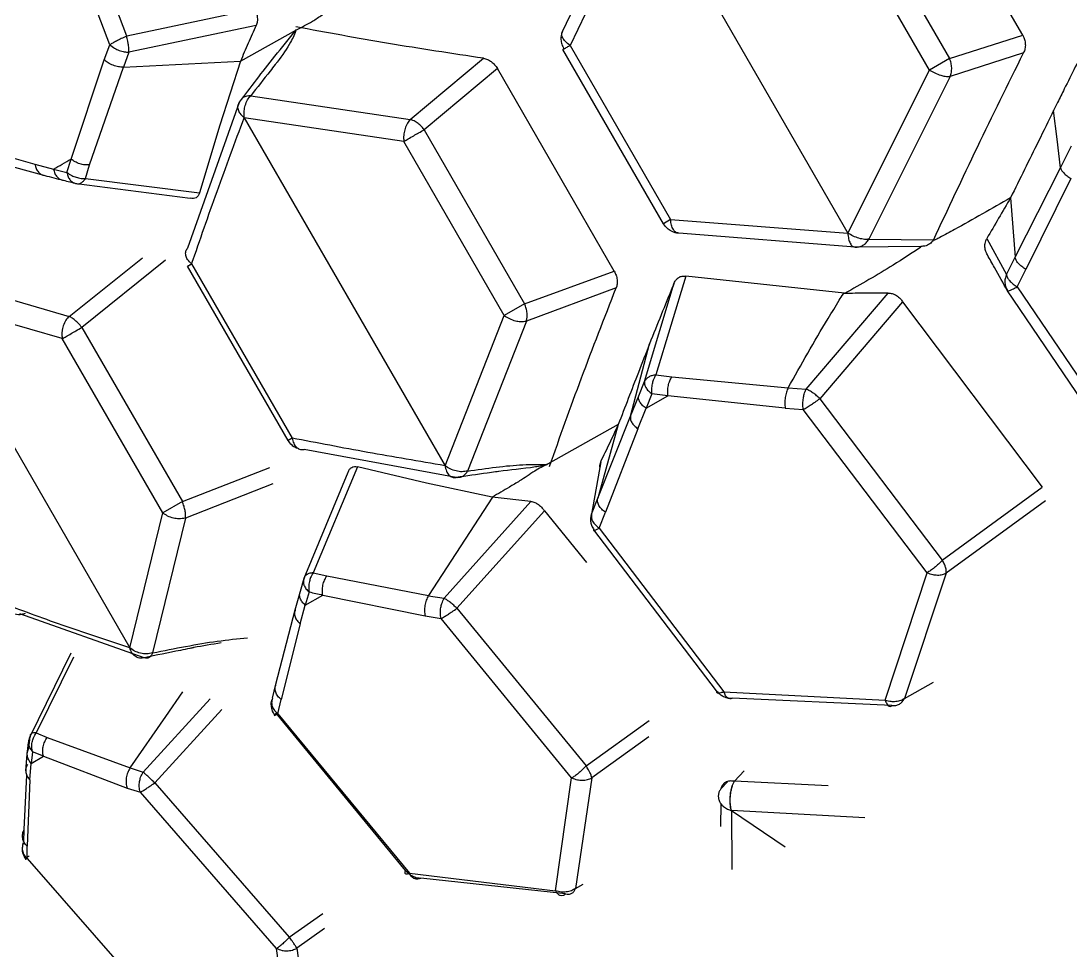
# Model space of a CAD drawing. Header units: millimetres. Extents: x 36 to 3196, y 27 to 5967.
# Drawn here: x 201.43 to 218.12, y 823.41 to 838.19 of the extents above; entities that cross this region are included whole.
import ezdxf

# ---------------------------------------------------------------- set-up
doc = ezdxf.new("R2010")
doc.units = ezdxf.units.MM
doc.layers.add('08_Dimension.Annotation', color=2, linetype='Continuous')

# ---------------------------------------------------------------- blocks, each defined once
blk = doc.blocks.new('A$C1af0320f')
at = {"color": 8, "linetype": 'Continuous', "lineweight": 25}
for p, q in [((151.761, 23.399), (152.02, 22.203)), ((152.01, 23.527), (155.73, 23.527)), ((152.272, 22.335), (152.01, 23.527)), ((149.886, 22.996), (150.099, 23.32)), ((149.653, 23.053), (148.761, 21.71)), ((149.015, 21.661), (149.886, 22.996)), ((152.02, 22.203), (150.426, 19.79)), ((152.272, 22.335), (152.272, 21.969)), ((155.468, 22.335), (152.272, 22.335)), ((149.869, 22.07), (149.015, 21.661)), ((150.678, 19.548), (152.272, 21.969)), ((152.272, 21.969), (155.468, 21.969)), ((148.592, 21.451), (148.761, 21.71)), ((148.592, 21.451), (145.351, 21.687)), ((148.848, 21.403), (149.015, 21.661)), ((145.421, 21.518), (148.614, 21.288)), ((149.498, 21.42), (148.848, 21.403)), ((150.426, 19.79), (149.901, 20.675)), ((149.912, 20.45), (150.426, 19.538)), ((145.426, 18.25), (145.637, 20.208)), ((149.297, 19.756), (145.637, 20.208)), ((145.424, 20.141), (145.215, 18.2)), ((149.297, 19.756), (148.62, 17.846)), ((148.86, 17.733), (149.533, 19.625)), ((150.426, 19.538), (152.02, 17.223)), ((157.062, 19.548), (150.678, 19.548)), ((152.272, 17.215), (150.678, 19.548)), ((157.062, 19.548), (155.468, 17.215)), ((155.72, 17.223), (157.314, 19.538)), ((149.877, 19.026), (151.374, 16.976)), ((145.215, 18.2), (143.822, 16.629)), ((148.62, 17.846), (145.426, 18.25)), ((143.95, 16.352), (145.374, 17.941)), ((145.374, 17.941), (148.605, 17.533)), ((149.02, 17.497), (148.86, 17.733)), ((148.768, 17.295), (148.605, 17.533)), ((150.099, 15.982), (149.021, 17.497)), ((148.768, 17.295), (149.87, 15.778)), ((155.468, 17.215), (152.272, 17.215)), ((152.272, 17.215), (152.272, 17.084)), ((143.822, 16.629), (143.815, 17.159)), ((152.272, 17.084), (155.468, 17.084)), ((151.374, 16.976), (150.251, 15.779)), ((150.25, 15.571), (151.371, 16.761)), ((143.826, 16.402), (145.195, 14.258)), ((145.351, 14.199), (143.95, 16.352)), ((152.012, 16.031), (155.728, 16.031)), ((152.272, 14.537), (152.012, 16.031)), ((155.728, 16.031), (155.468, 14.537)), ((149.886, 15.103), (150.73, 15.939)), ((150.251, 15.779), (150.099, 15.982)), ((151.763, 15.923), (152.02, 14.425)), ((155.72, 14.425), (155.977, 15.923)), ((149.87, 15.378), (149.87, 15.778)), ((149.87, 15.778), (150.021, 15.574)), ((150.021, 15.574), (149.87, 15.378)), ((150.099, 15.376), (150.25, 15.571)), ((149.653, 15.103), (149.87, 15.378)), ((149.886, 15.103), (150.099, 15.376)), ((142.495, 15.135), (143.653, 13.359)), ((149.653, 15.103), (148.761, 13.993)), ((149.015, 13.998), (149.886, 15.103)), ((143.227, 14.884), (144.034, 13.633)), ((149.867, 14.868), (149.015, 13.998)), ((149.869, 14.866), (149.883, 13.578)), ((152.272, 14.537), (152.272, 14.164)), ((155.468, 14.537), (152.272, 14.537)), ((152.02, 14.425), (150.426, 12.42)), ((157.314, 12.42), (155.72, 14.425)), ((148.592, 13.783), (145.351, 14.199)), ((149.493, 14.331), (148.848, 13.787)), ((145.421, 14.104), (148.614, 13.696)), ((150.678, 12.155), (152.272, 14.164)), ((152.272, 14.164), (155.468, 14.164)), ((155.468, 14.164), (157.062, 12.155)), ((148.592, 13.783), (148.761, 13.993)), ((148.848, 13.787), (149.015, 13.998)), ((143.653, 13.359), (142.727, 13.811)), ((144.035, 13.631), (144.102, 13.851)), ((144.034, 13.633), (144.035, 13.631)), ((144.083, 13.535), (144.037, 13.385)), ((157.869, 12.553), (157.857, 13.576)), ((143.654, 13.357), (142.839, 12.894)), ((143.654, 13.357), (143.653, 13.359)), ((143.836, 13.267), (143.521, 13.082)), ((149.265, 13.163), (148.221, 13.334)), ((149.265, 13.163), (148.62, 11.186)), ((148.86, 11.09), (149.502, 13.054)), ((149.502, 13.054), (149.87, 12.556)), ((158.238, 13.054), (158.88, 11.09)), ((158.475, 13.163), (159.12, 11.186)), ((145.426, 11.712), (145.548, 12.942)), ((145.325, 12.805), (145.215, 11.695)), ((149.868, 12.557), (149.021, 10.894)), ((149.869, 12.556), (150.587, 11.76)), ((157.87, 12.552), (157.153, 11.76)), ((158.719, 10.894), (157.87, 12.552)), ((150.426, 12.214), (152.02, 10.346)), ((155.72, 10.346), (157.314, 12.214)), ((157.062, 12.155), (150.678, 12.155)), ((145.215, 11.695), (143.822, 10.594)), ((148.62, 11.186), (145.426, 11.712)), ((150.587, 11.76), (151.358, 10.942)), ((157.153, 11.76), (156.382, 10.942)), ((159.12, 11.186), (162.314, 11.712)), ((143.95, 10.3), (145.374, 11.417)), ((145.374, 11.417), (148.605, 10.885)), ((159.135, 10.885), (162.366, 11.417)), ((149.02, 10.894), (148.86, 11.09)), ((158.88, 11.09), (158.72, 10.894)), ((148.768, 10.687), (148.605, 10.885)), ((150.099, 9.652), (149.021, 10.894)), ((151.358, 10.942), (150.251, 9.489)), ((157.489, 9.489), (156.382, 10.942)), ((157.641, 9.652), (158.719, 10.894)), ((158.972, 10.687), (159.135, 10.885)), ((143.822, 10.594), (143.821, 10.731)), ((149.87, 9.444), (148.768, 10.687)), ((150.25, 9.323), (151.358, 10.772)), ((157.49, 9.323), (156.382, 10.772)), ((157.87, 9.444), (158.972, 10.687)), ((143.826, 10.413), (145.195, 8.544)), ((145.351, 8.427), (143.95, 10.3)), ((155.468, 10.27), (152.272, 10.27)), ((152.272, 10.27), (152.272, 10.196)), ((152.272, 10.196), (155.468, 10.196)), ((155.726, 9.94), (155.468, 8.254)), ((152.272, 8.254), (152.046, 9.727)), ((150.251, 9.489), (150.099, 9.652)), ((151.797, 9.64), (152.02, 8.167)), ((155.72, 8.167), (155.943, 9.64)), ((157.489, 9.489), (157.641, 9.652)), ((149.87, 9.123), (149.87, 9.444)), ((157.719, 9.28), (157.87, 9.444)), ((150.021, 9.28), (149.87, 9.123)), ((150.099, 9.167), (150.25, 9.323)), ((157.87, 9.123), (157.719, 9.28)), ((149.653, 8.905), (149.87, 9.123)), ((149.886, 8.95), (150.099, 9.167)), ((158.087, 8.905), (157.87, 9.123)), ((149.653, 8.905), (148.761, 8.042)), ((149.015, 8.092), (149.886, 8.95)), ((158.725, 8.092), (157.854, 8.95)), ((158.979, 8.042), (158.087, 8.905)), ((148.592, 7.883), (145.351, 8.427)), ((145.421, 8.397), (148.614, 7.863)), ((152.272, 8.254), (152.272, 7.896)), ((155.468, 8.254), (152.272, 8.254)), ((148.592, 7.883), (148.761, 8.042)), ((148.848, 7.932), (149.015, 8.092)), ((152.02, 8.167), (150.426, 6.641)), ((157.314, 6.641), (155.72, 8.167)), ((150.678, 6.37), (152.272, 7.896)), ((152.272, 7.896), (155.468, 7.896)), ((155.468, 7.896), (157.062, 6.37)), ((149.096, 7.145), (148.62, 5.639)), ((148.86, 5.565), (149.336, 7.071)), ((145.426, 6.265), (145.488, 6.914)), ((145.266, 6.821), (145.215, 6.283)), ((150.426, 6.487), (152.02, 5.125)), ((157.062, 6.37), (150.678, 6.37)), ((145.215, 6.283), (143.822, 5.719)), ((148.62, 5.639), (145.426, 6.265)), ((143.95, 5.421), (145.374, 5.999)), ((145.374, 5.999), (148.605, 5.366)), ((149.02, 5.419), (148.86, 5.565)), ((150.25, 4.291), (151.072, 5.521)), ((150.994, 5.521), (150.251, 4.405)), ((148.768, 5.217), (148.605, 5.366)), ((150.099, 4.519), (149.021, 5.419)), ((149.87, 4.317), (148.768, 5.217)), ((150.251, 4.405), (150.099, 4.519)), ((149.87, 4.094), (149.87, 4.317)), ((149.87, 4.317), (150.021, 4.203)), ((150.021, 4.203), (149.87, 4.094)), ((150.026, 4.11), (150.178, 4.219)), ((150.099, 4.183), (150.25, 4.291)), ((149.653, 3.945), (149.87, 4.094)), ((149.81, 3.959), (150.028, 4.111)), ((148.592, 3.279), (145.351, 3.926)), ((149.653, 3.945), (148.761, 3.379)), ((149.015, 3.472), (149.74, 3.94)), ((148.592, 3.279), (148.761, 3.379)), ((148.805, 3.323), (148.839, 3.35)), ((148.848, 3.37), (149.015, 3.471))]:
    blk.add_line(p, q, dxfattribs=at)
at = {"color": 8, "linetype": 'Continuous', "lineweight": 25, "flags": 128}
for points in [[(149.886, 22.996), (150.308, 23.176), (150.73, 23.356)], [(149.02, 5.419), (149.446, 6.322), (149.647, 6.75)]]:
    blk.add_lwpolyline(points, dxfattribs=at)
at = {"color": 8, "linetype": 'Continuous', "lineweight": 25}
blk.add_arc((157.148, 12.304), 0.203, 1.6777, 35.0205, dxfattribs=at)
for points, knots in [([(138.323, 25.027), (138.163, 23.322), (137.837, 19.862), (137.721, 15.182), (137.752, 11), (137.854, 7.483), (137.934, 4.664), (137.938, 2.772), (137.872, 1.812), (137.826, 1.878), (137.81, 1.901)], [0, 0, 0, 0, 0.129017, 0.261791, 0.390778, 0.523224, 0.657006, 0.794644, 0.928672, 1, 1, 1, 1]), ([(151.371, 24.327), (151.227, 24.109), (151.039, 23.823), (150.826, 23.5), (150.756, 23.394), (150.73, 23.355)], [0, 0, 0, 0, 0.6723315, 0.8792509, 1, 1, 1, 1]), ([(149.901, 20.672), (150.211, 21.117), (150.833, 22.008), (151.451, 22.935), (151.761, 23.399)], [0, 0, 0, 0, 0.499607, 1, 1, 1, 1]), ([(152.01, 23.527), (151.985, 23.525), (151.936, 23.522), (151.866, 23.495), (151.804, 23.455), (151.775, 23.418), (151.761, 23.399)], [0, 0, 0, 0, 0.244052, 0.496356, 0.750582, 1, 1, 1, 1]), ([(150.729, 23.356), (150.628, 23.205), (150.34, 22.772), (150.054, 22.346), (149.869, 22.069)], [0, 0, 0, 0, 0.350898, 1, 1, 1, 1]), ([(149.886, 22.996), (149.874, 22.993), (149.848, 22.987), (149.79, 22.995), (149.724, 23.017), (149.676, 23.041), (149.653, 23.053)], [0, 0, 0, 0, 0.245166, 0.499995, 0.754834, 1, 1, 1, 1]), ([(152.02, 22.203), (152.035, 22.22), (152.064, 22.253), (152.125, 22.293), (152.195, 22.323), (152.246, 22.331), (152.272, 22.335)], [0, 0, 0, 0, 0.243744, 0.490728, 0.742365, 1, 1, 1, 1]), ([(152.272, 21.969), (152.244, 21.985), (152.187, 22.017), (152.115, 22.076), (152.052, 22.141), (152.032, 22.18), (152.02, 22.203)], [0, 0, 0, 0, 0.2430038, 0.5001027, 0.703916, 1, 1, 1, 1]), ([(149.869, 22.069), (149.807, 21.96), (149.682, 21.742), (149.56, 21.526), (149.499, 21.419)], [0, 0, 0, 0, 0.499987, 1, 1, 1, 1]), ([(149.869, 22.069), (149.871, 21.726), (149.873, 21.293), (149.881, 20.843), (149.889, 20.724), (149.892, 20.688), (149.895, 20.678), (149.896, 20.674)], [0, 0, 0, 0, 0.7310116, 0.923158, 0.975931, 0.9915292, 1, 1, 1, 1]), ([(148.761, 21.71), (148.785, 21.698), (148.836, 21.673), (148.909, 21.652), (148.972, 21.646), (149.001, 21.656), (149.015, 21.661)], [0, 0, 0, 0, 0.244752, 0.500018, 0.75528, 1, 1, 1, 1]), ([(148.848, 21.403), (148.831, 21.397), (148.801, 21.388), (148.735, 21.394), (148.678, 21.411), (148.626, 21.433), (148.603, 21.445), (148.592, 21.451)], [0, 0, 0, 0, 0.29022, 0.489592, 0.767744, 0.885436, 1, 1, 1, 1]), ([(148.614, 21.288), (148.611, 21.291), (148.605, 21.295), (148.599, 21.332), (148.594, 21.382), (148.592, 21.429), (148.592, 21.451)], [0, 0, 0, 0, 0.289866, 0.508202, 0.763633, 1, 1, 1, 1]), ([(148.848, 21.403), (148.832, 21.384), (148.802, 21.349), (148.743, 21.313), (148.68, 21.29), (148.636, 21.289), (148.614, 21.288)], [0, 0, 0, 0, 0.260985, 0.508848, 0.752068, 1, 1, 1, 1]), ([(149.269, 21.296), (149.294, 21.298), (149.344, 21.301), (149.416, 21.332), (149.468, 21.374), (149.49, 21.407), (149.497, 21.419)], [0, 0, 0, 0, 0.265492, 0.531318, 0.834644, 1, 1, 1, 1]), ([(148.614, 21.288), (148.752, 21.289), (148.962, 21.291), (149.191, 21.295), (149.269, 21.296)], [0, 0, 0, 0, 0.662772, 1, 1, 1, 1]), ([(149.903, 20.671), (149.892, 20.644), (149.871, 20.591), (149.879, 20.511), (149.903, 20.467), (149.914, 20.447)], [0, 0, 0, 0, 0.361445, 0.723066, 1, 1, 1, 1]), ([(149.904, 20.443), (149.893, 20.267), (149.864, 19.789), (149.869, 19.321), (149.872, 19.024)], [0, 0, 0, 0, 0.366083, 1, 1, 1, 1]), ([(149.533, 19.625), (149.52, 19.644), (149.495, 19.682), (149.432, 19.725), (149.363, 19.751), (149.316, 19.754), (149.297, 19.756)], [0, 0, 0, 0, 0.25792, 0.516292, 0.808244, 1, 1, 1, 1]), ([(150.426, 19.538), (150.415, 19.557), (150.395, 19.594), (150.386, 19.658), (150.395, 19.725), (150.415, 19.768), (150.426, 19.79)], [0, 0, 0, 0, 0.253034, 0.500049, 0.746988, 1, 1, 1, 1]), ([(150.426, 19.79), (150.435, 19.769), (150.454, 19.727), (150.515, 19.659), (150.591, 19.596), (150.649, 19.564), (150.678, 19.548)], [0, 0, 0, 0, 0.2500257, 0.4999954, 0.7499927, 1, 1, 1, 1]), ([(149.533, 19.625), (149.591, 19.524), (149.706, 19.322), (149.817, 19.123), (149.872, 19.024)], [0, 0, 0, 0, 0.504702, 1, 1, 1, 1]), ([(150.678, 19.548), (150.649, 19.535), (150.591, 19.509), (150.515, 19.497), (150.454, 19.504), (150.435, 19.527), (150.426, 19.538)], [0, 0, 0, 0, 0.250011, 0.500016, 0.750019, 1, 1, 1, 1]), ([(149.02, 17.497), (149.238, 17.86), (149.513, 18.317), (149.783, 18.833), (149.864, 18.968), (149.876, 19.016), (149.877, 19.021)], [0, 0, 0, 0, 0.732865, 0.924407, 0.991793, 1, 1, 1, 1]), ([(145.215, 18.2), (145.225, 18.207), (145.248, 18.223), (145.296, 18.238), (145.357, 18.249), (145.401, 18.25), (145.426, 18.25)], [0, 0, 0, 0, 0.211913, 0.499992, 0.717205, 1, 1, 1, 1]), ([(145.374, 17.941), (145.349, 17.962), (145.305, 17.999), (145.254, 18.068), (145.222, 18.135), (145.217, 18.18), (145.215, 18.2)], [0, 0, 0, 0, 0.279955, 0.499986, 0.765717, 1, 1, 1, 1]), ([(145.426, 18.25), (145.417, 18.222), (145.401, 18.17), (145.384, 18.085), (145.374, 18.007), (145.374, 17.963), (145.374, 17.941)], [0, 0, 0, 0, 0.274733, 0.530731, 0.771063, 1, 1, 1, 1]), ([(148.605, 17.533), (148.605, 17.556), (148.605, 17.603), (148.608, 17.681), (148.613, 17.765), (148.618, 17.817), (148.62, 17.846)], [0, 0, 0, 0, 0.245203, 0.500078, 0.711129, 1, 1, 1, 1]), ([(148.605, 17.533), (148.633, 17.546), (148.686, 17.57), (148.756, 17.62), (148.816, 17.674), (148.844, 17.711), (148.86, 17.733)], [0, 0, 0, 0, 0.276676, 0.529093, 0.728949, 1, 1, 1, 1]), ([(148.62, 17.846), (148.643, 17.84), (148.688, 17.828), (148.753, 17.801), (148.813, 17.769), (148.844, 17.745), (148.86, 17.733)], [0, 0, 0, 0, 0.248383, 0.495938, 0.745511, 1, 1, 1, 1]), ([(149.021, 17.497), (149.007, 17.478), (148.978, 17.438), (148.915, 17.381), (148.843, 17.33), (148.792, 17.307), (148.768, 17.295)], [0, 0, 0, 0, 0.244795, 0.500086, 0.755317, 1, 1, 1, 1]), ([(152.02, 17.223), (152.032, 17.207), (152.052, 17.182), (152.115, 17.171), (152.187, 17.179), (152.244, 17.203), (152.272, 17.215)], [0, 0, 0, 0, 0.296104, 0.499881, 0.756988, 1, 1, 1, 1]), ([(152.026, 17.213), (152.026, 17.212), (152.04, 17.182), (152.088, 17.144), (152.17, 17.095), (152.233, 17.088), (152.272, 17.084)], [0, 0, 0, 0, 0.001369, 0.35062, 0.597117, 1, 1, 1, 1]), ([(155.468, 17.215), (155.501, 17.201), (155.558, 17.178), (155.635, 17.171), (155.693, 17.184), (155.711, 17.211), (155.72, 17.223)], [0, 0, 0, 0, 0.28538, 0.49996, 0.769009, 1, 1, 1, 1]), ([(155.72, 17.223), (155.708, 17.208), (155.681, 17.174), (155.623, 17.134), (155.549, 17.106), (155.496, 17.105), (155.468, 17.104)], [0, 0, 0, 0, 0.195328, 0.470009, 0.721864, 1, 1, 1, 1]), ([(155.468, 17.104), (155.468, 17.095), (155.468, 17.077), (155.468, 17.094), (155.468, 17.138), (155.468, 17.19), (155.468, 17.215)], [0, 0, 0, 0, 0.2758866, 0.4999882, 0.7561996, 1, 1, 1, 1]), ([(151.371, 16.761), (151.383, 16.778), (151.404, 16.812), (151.414, 16.868), (151.406, 16.925), (151.384, 16.959), (151.374, 16.976)], [0, 0, 0, 0, 0.2574436, 0.5001496, 0.7455235, 1, 1, 1, 1]), ([(151.371, 16.761), (151.358, 16.744), (151.247, 16.6), (151.032, 16.325), (150.832, 16.069), (150.73, 15.938)], [0, 0, 0, 0, 0.060785, 0.520171, 1, 1, 1, 1]), ([(143.826, 16.402), (143.815, 16.42), (143.793, 16.455), (143.783, 16.515), (143.791, 16.575), (143.812, 16.611), (143.822, 16.629)], [0, 0, 0, 0, 0.247597, 0.502307, 0.752609, 1, 1, 1, 1]), ([(143.822, 16.629), (143.821, 16.607), (143.819, 16.56), (143.844, 16.489), (143.886, 16.415), (143.927, 16.375), (143.95, 16.352)], [0, 0, 0, 0, 0.235473, 0.500062, 0.719748, 1, 1, 1, 1]), ([(143.95, 16.352), (143.929, 16.348), (143.889, 16.341), (143.847, 16.348), (143.823, 16.369), (143.825, 16.391), (143.826, 16.402)], [0, 0, 0, 0, 0.258409, 0.49999, 0.762039, 1, 1, 1, 1]), ([(152.012, 16.031), (151.988, 16.029), (151.938, 16.026), (151.868, 16.004), (151.807, 15.97), (151.778, 15.939), (151.763, 15.923)], [0, 0, 0, 0, 0.245094, 0.49783, 0.751695, 1, 1, 1, 1]), ([(155.977, 15.923), (155.962, 15.939), (155.933, 15.97), (155.872, 16.004), (155.802, 16.026), (155.752, 16.029), (155.728, 16.031)], [0, 0, 0, 0, 0.248322, 0.502189, 0.754904, 1, 1, 1, 1]), ([(149.838, 13.588), (150.159, 13.965), (150.802, 14.719), (151.443, 15.522), (151.763, 15.923)], [0, 0, 0, 0, 0.499654, 1, 1, 1, 1]), ([(150.728, 15.939), (150.627, 15.811), (150.339, 15.449), (150.052, 15.096), (149.867, 14.867)], [0, 0, 0, 0, 0.352286, 1, 1, 1, 1]), ([(149.87, 15.778), (149.893, 15.79), (149.94, 15.813), (150.006, 15.865), (150.062, 15.922), (150.087, 15.963), (150.099, 15.982)], [0, 0, 0, 0, 0.2453186, 0.5000127, 0.7546678, 1, 1, 1, 1]), ([(155.977, 15.923), (156.297, 15.522), (156.938, 14.719), (157.581, 13.965), (157.903, 13.587)], [0, 0, 0, 0, 0.499648, 1, 1, 1, 1]), ([(150.021, 15.574), (150.044, 15.586), (150.091, 15.61), (150.153, 15.657), (150.21, 15.715), (150.236, 15.755), (150.251, 15.779)], [0, 0, 0, 0, 0.244624, 0.500075, 0.709477, 1, 1, 1, 1]), ([(150.251, 15.779), (150.259, 15.759), (150.275, 15.719), (150.28, 15.663), (150.274, 15.612), (150.258, 15.585), (150.25, 15.571)], [0, 0, 0, 0, 0.257596, 0.502978, 0.750044, 1, 1, 1, 1]), ([(150.25, 15.571), (150.235, 15.561), (150.21, 15.543), (150.153, 15.538), (150.092, 15.546), (150.045, 15.565), (150.021, 15.574)], [0, 0, 0, 0, 0.295207, 0.500231, 0.75067, 1, 1, 1, 1]), ([(149.87, 15.378), (149.893, 15.368), (149.94, 15.349), (150.005, 15.341), (150.062, 15.348), (150.087, 15.367), (150.099, 15.376)], [0, 0, 0, 0, 0.2452504, 0.4999881, 0.7547334, 1, 1, 1, 1]), ([(149.886, 15.103), (149.874, 15.093), (149.848, 15.074), (149.79, 15.066), (149.724, 15.075), (149.676, 15.094), (149.653, 15.103)], [0, 0, 0, 0, 0.245165, 0.499999, 0.754848, 1, 1, 1, 1]), ([(149.869, 14.866), (149.804, 14.776), (149.675, 14.595), (149.555, 14.415), (149.495, 14.325)], [0, 0, 0, 0, 0.499978, 1, 1, 1, 1]), ([(157.857, 13.576), (157.851, 13.671), (157.842, 13.827), (157.859, 14.041), (157.869, 14.372), (157.87, 14.647), (157.87, 14.863)], [0, 0, 0, 0, 0.226304, 0.369302, 0.504609, 1, 1, 1, 1]), ([(152.02, 14.425), (152.035, 14.438), (152.064, 14.465), (152.125, 14.498), (152.195, 14.524), (152.246, 14.532), (152.272, 14.537)], [0, 0, 0, 0, 0.2437584, 0.4907447, 0.7423798, 1, 1, 1, 1]), ([(155.468, 14.164), (155.468, 14.191), (155.468, 14.245), (155.468, 14.342), (155.468, 14.445), (155.468, 14.504), (155.468, 14.537)], [0, 0, 0, 0, 0.243825, 0.500038, 0.724183, 1, 1, 1, 1]), ([(155.468, 14.537), (155.496, 14.532), (155.549, 14.523), (155.622, 14.495), (155.68, 14.462), (155.708, 14.436), (155.72, 14.425)], [0, 0, 0, 0, 0.28278, 0.521638, 0.800975, 1, 1, 1, 1]), ([(152.272, 14.164), (152.244, 14.178), (152.187, 14.207), (152.115, 14.27), (152.052, 14.345), (152.032, 14.395), (152.02, 14.425)], [0, 0, 0, 0, 0.243011, 0.500131, 0.703923, 1, 1, 1, 1]), ([(155.72, 14.425), (155.712, 14.403), (155.694, 14.356), (155.64, 14.285), (155.579, 14.23), (155.521, 14.19), (155.486, 14.173), (155.468, 14.164)], [0, 0, 0, 0, 0.219343, 0.470632, 0.695611, 0.837977, 1, 1, 1, 1]), ([(145.195, 14.258), (145.197, 14.245), (145.202, 14.219), (145.234, 14.197), (145.282, 14.187), (145.327, 14.195), (145.351, 14.199)], [0, 0, 0, 0, 0.244323, 0.490934, 0.728047, 1, 1, 1, 1]), ([(145.421, 14.104), (145.394, 14.11), (145.348, 14.12), (145.283, 14.157), (145.231, 14.202), (145.206, 14.241), (145.195, 14.258)], [0, 0, 0, 0, 0.282786, 0.500005, 0.786419, 1, 1, 1, 1]), ([(145.351, 14.199), (145.353, 14.181), (145.357, 14.142), (145.372, 14.108), (145.394, 14.091), (145.411, 14.1), (145.421, 14.104)], [0, 0, 0, 0, 0.2441886, 0.5000104, 0.7331848, 1, 1, 1, 1]), ([(149.425, 14.274), (149.439, 14.282), (149.466, 14.297), (149.482, 14.318), (149.489, 14.328)], [0, 0, 0, 0, 0.5599719, 1, 1, 1, 1]), ([(148.761, 13.993), (148.785, 13.982), (148.836, 13.962), (148.909, 13.954), (148.972, 13.965), (149.001, 13.987), (149.015, 13.998)], [0, 0, 0, 0, 0.2447471, 0.5000348, 0.7553076, 1, 1, 1, 1]), ([(148.848, 13.787), (148.831, 13.775), (148.801, 13.753), (148.735, 13.743), (148.678, 13.751), (148.626, 13.767), (148.603, 13.777), (148.592, 13.783)], [0, 0, 0, 0, 0.290212, 0.489586, 0.767716, 0.88543, 1, 1, 1, 1]), ([(148.614, 13.696), (148.611, 13.69), (148.605, 13.679), (148.599, 13.695), (148.594, 13.727), (148.592, 13.765), (148.592, 13.783)], [0, 0, 0, 0, 0.289857, 0.508205, 0.763592, 1, 1, 1, 1]), ([(148.848, 13.787), (148.832, 13.771), (148.802, 13.74), (148.743, 13.71), (148.68, 13.693), (148.636, 13.695), (148.614, 13.696)], [0, 0, 0, 0, 0.261, 0.508848, 0.75206, 1, 1, 1, 1]), ([(143.653, 13.359), (143.668, 13.363), (143.699, 13.371), (143.753, 13.394), (143.812, 13.425), (143.873, 13.465), (143.928, 13.509), (143.975, 13.553), (144.012, 13.596), (144.027, 13.621), (144.034, 13.633)], [0, 0, 0, 0, 0.113852, 0.236734, 0.366491, 0.499979, 0.633481, 0.76326, 0.88616, 1, 1, 1, 1]), ([(143.654, 13.357), (143.666, 13.36), (143.697, 13.368), (143.754, 13.392), (143.817, 13.426), (143.878, 13.466), (143.931, 13.508), (143.977, 13.553), (144.013, 13.594), (144.028, 13.619), (144.035, 13.631)], [0, 0, 0, 0, 0.089959, 0.236708, 0.387633, 0.499953, 0.642742, 0.763231, 0.886691, 1, 1, 1, 1]), ([(144.035, 13.631), (144.05, 13.61), (144.082, 13.568), (144.095, 13.499), (144.082, 13.434), (144.052, 13.401), (144.037, 13.385)], [0, 0, 0, 0, 0.244555, 0.5017, 0.755446, 1, 1, 1, 1]), ([(149.883, 13.578), (149.888, 13.501), (149.897, 13.375), (149.879, 13.203), (149.874, 13.044), (149.87, 12.828), (149.869, 12.661), (149.869, 12.556)], [0, 0, 0, 0, 0.221128, 0.364052, 0.500987, 0.686296, 1, 1, 1, 1]), ([(150.426, 12.42), (150.311, 12.708), (150.137, 13.142), (149.944, 13.463), (149.88, 13.572)], [0, 0, 0, 0, 0.6627758, 1, 1, 1, 1]), ([(149.88, 13.572), (149.894, 13.526), (149.913, 13.465), (150.014, 13.199), (150.105, 13.013), (150.178, 12.832), (150.201, 12.775), (150.286, 12.564), (150.364, 12.369), (150.426, 12.214)], [0, 0, 0, 0, 0.084977, 0.110892, 0.499467, 0.503703, 0.538038, 0.634315, 1, 1, 1, 1]), ([(157.86, 13.57), (157.818, 13.517), (157.717, 13.391), (157.616, 13.173), (157.559, 13.034), (157.537, 12.978), (157.453, 12.769), (157.376, 12.575), (157.314, 12.42)], [0, 0, 0, 0, 0.214679, 0.505734, 0.509623, 0.542907, 0.637665, 1, 1, 1, 1]), ([(157.314, 12.214), (157.429, 12.487), (157.603, 12.901), (157.795, 13.399), (157.86, 13.57)], [0, 0, 0, 0, 0.6567253, 1, 1, 1, 1]), ([(144.037, 13.385), (144.03, 13.37), (144.015, 13.339), (143.979, 13.303), (143.933, 13.276), (143.88, 13.264), (143.818, 13.266), (143.755, 13.285), (143.697, 13.319), (143.666, 13.347), (143.654, 13.357)], [0, 0, 0, 0, 0.113234, 0.236738, 0.35713, 0.500059, 0.612551, 0.763355, 0.910432, 1, 1, 1, 1]), ([(149.502, 13.054), (149.489, 13.07), (149.462, 13.1), (149.399, 13.136), (149.33, 13.157), (149.283, 13.161), (149.265, 13.163)], [0, 0, 0, 0, 0.258541, 0.517445, 0.812793, 1, 1, 1, 1]), ([(158.238, 13.054), (158.178, 12.969), (158.056, 12.799), (157.931, 12.635), (157.868, 12.552)], [0, 0, 0, 0, 0.498629, 1, 1, 1, 1]), ([(158.475, 13.163), (158.45, 13.16), (158.401, 13.156), (158.334, 13.133), (158.277, 13.099), (158.251, 13.069), (158.238, 13.054)], [0, 0, 0, 0, 0.256729, 0.500112, 0.743965, 1, 1, 1, 1]), ([(150.426, 12.42), (150.415, 12.402), (150.395, 12.365), (150.386, 12.309), (150.395, 12.257), (150.415, 12.229), (150.426, 12.214)], [0, 0, 0, 0, 0.252982, 0.500008, 0.747056, 1, 1, 1, 1]), ([(150.426, 12.42), (150.435, 12.394), (150.454, 12.341), (150.515, 12.264), (150.591, 12.197), (150.649, 12.169), (150.678, 12.155)], [0, 0, 0, 0, 0.250014, 0.500023, 0.749978, 1, 1, 1, 1]), ([(157.062, 12.155), (157.095, 12.172), (157.152, 12.201), (157.229, 12.268), (157.286, 12.342), (157.305, 12.395), (157.314, 12.42)], [0, 0, 0, 0, 0.285372, 0.499949, 0.756978, 1, 1, 1, 1]), ([(150.678, 12.155), (150.649, 12.146), (150.591, 12.127), (150.515, 12.131), (150.454, 12.159), (150.435, 12.196), (150.426, 12.214)], [0, 0, 0, 0, 0.249989, 0.499992, 0.749991, 1, 1, 1, 1]), ([(157.314, 12.214), (157.305, 12.196), (157.286, 12.159), (157.229, 12.133), (157.152, 12.126), (157.095, 12.144), (157.062, 12.155)], [0, 0, 0, 0, 0.242998, 0.500074, 0.714692, 1, 1, 1, 1]), ([(150.678, 12.155), (150.943, 11.833), (151.475, 11.189), (152.007, 10.576), (152.272, 10.27)], [0, 0, 0, 0, 0.50002, 1, 1, 1, 1]), ([(155.468, 10.27), (155.733, 10.576), (156.265, 11.189), (156.797, 11.833), (157.062, 12.155)], [0, 0, 0, 0, 0.49998, 1, 1, 1, 1]), ([(145.215, 11.695), (145.225, 11.699), (145.248, 11.706), (145.296, 11.712), (145.357, 11.715), (145.401, 11.713), (145.426, 11.712)], [0, 0, 0, 0, 0.211877, 0.499983, 0.717195, 1, 1, 1, 1]), ([(145.374, 11.417), (145.349, 11.438), (145.305, 11.474), (145.254, 11.546), (145.222, 11.62), (145.217, 11.671), (145.215, 11.695)], [0, 0, 0, 0, 0.279949, 0.499962, 0.765683, 1, 1, 1, 1]), ([(145.426, 11.712), (145.417, 11.683), (145.401, 11.627), (145.384, 11.545), (145.374, 11.473), (145.374, 11.436), (145.374, 11.417)], [0, 0, 0, 0, 0.274671, 0.530679, 0.771018, 1, 1, 1, 1]), ([(148.605, 10.885), (148.605, 10.905), (148.605, 10.944), (148.608, 11.017), (148.613, 11.1), (148.618, 11.154), (148.62, 11.186)], [0, 0, 0, 0, 0.245187, 0.500043, 0.711098, 1, 1, 1, 1]), ([(148.62, 11.186), (148.643, 11.179), (148.688, 11.166), (148.753, 11.142), (148.813, 11.116), (148.844, 11.099), (148.86, 11.09)], [0, 0, 0, 0, 0.248392, 0.495912, 0.745497, 1, 1, 1, 1]), ([(158.88, 11.09), (158.893, 11.097), (158.923, 11.115), (158.98, 11.139), (159.048, 11.165), (159.093, 11.178), (159.12, 11.186)], [0, 0, 0, 0, 0.212741, 0.500007, 0.712518, 1, 1, 1, 1]), ([(159.12, 11.186), (159.122, 11.154), (159.128, 11.094), (159.133, 11.008), (159.135, 10.937), (159.135, 10.902), (159.135, 10.885)], [0, 0, 0, 0, 0.288045, 0.549566, 0.78594, 1, 1, 1, 1]), ([(148.605, 10.885), (148.633, 10.896), (148.686, 10.916), (148.756, 10.965), (148.816, 11.023), (148.844, 11.065), (148.86, 11.09)], [0, 0, 0, 0, 0.276688, 0.529072, 0.728945, 1, 1, 1, 1]), ([(159.135, 10.885), (159.106, 10.896), (159.053, 10.917), (158.98, 10.969), (158.921, 11.025), (158.893, 11.069), (158.88, 11.09)], [0, 0, 0, 0, 0.290793, 0.520591, 0.771922, 1, 1, 1, 1]), ([(149.021, 10.894), (149.007, 10.871), (148.978, 10.826), (148.915, 10.765), (148.843, 10.715), (148.792, 10.696), (148.768, 10.687)], [0, 0, 0, 0, 0.244764, 0.500084, 0.75532, 1, 1, 1, 1]), ([(151.358, 10.772), (151.369, 10.785), (151.39, 10.812), (151.399, 10.857), (151.39, 10.901), (151.369, 10.928), (151.358, 10.942)], [0, 0, 0, 0, 0.256787, 0.500182, 0.744898, 1, 1, 1, 1]), ([(156.382, 10.942), (156.371, 10.928), (156.35, 10.901), (156.341, 10.857), (156.35, 10.812), (156.371, 10.785), (156.382, 10.772)], [0, 0, 0, 0, 0.254961, 0.500016, 0.742969, 1, 1, 1, 1]), ([(158.72, 10.894), (158.733, 10.871), (158.762, 10.826), (158.825, 10.765), (158.897, 10.715), (158.948, 10.696), (158.972, 10.687)], [0, 0, 0, 0, 0.244685, 0.499936, 0.7552, 1, 1, 1, 1]), ([(143.826, 10.413), (143.815, 10.427), (143.793, 10.455), (143.783, 10.503), (143.791, 10.551), (143.812, 10.58), (143.822, 10.594)], [0, 0, 0, 0, 0.247584, 0.502323, 0.752663, 1, 1, 1, 1]), ([(143.822, 10.594), (143.821, 10.57), (143.819, 10.517), (143.844, 10.439), (143.886, 10.362), (143.927, 10.322), (143.95, 10.3)], [0, 0, 0, 0, 0.235473, 0.500054, 0.719752, 1, 1, 1, 1]), ([(143.95, 10.3), (143.929, 10.301), (143.889, 10.302), (143.847, 10.326), (143.823, 10.363), (143.825, 10.397), (143.826, 10.413)], [0, 0, 0, 0, 0.258416, 0.500004, 0.762023, 1, 1, 1, 1]), ([(152.272, 10.27), (152.244, 10.262), (152.187, 10.245), (152.115, 10.253), (152.052, 10.283), (152.032, 10.322), (152.02, 10.346)], [0, 0, 0, 0, 0.2430133, 0.5001155, 0.7038833, 1, 1, 1, 1]), ([(152.074, 10.277), (152.085, 10.265), (152.114, 10.236), (152.182, 10.205), (152.239, 10.199), (152.272, 10.196)], [0, 0, 0, 0, 0.219949, 0.550317, 1, 1, 1, 1]), ([(155.468, 10.27), (155.501, 10.261), (155.558, 10.244), (155.635, 10.255), (155.693, 10.287), (155.711, 10.327), (155.72, 10.346)], [0, 0, 0, 0, 0.285369, 0.499958, 0.768976, 1, 1, 1, 1]), ([(155.468, 10.198), (155.468, 10.197), (155.468, 10.193), (155.468, 10.213), (155.468, 10.252), (155.468, 10.27)], [0, 0, 0, 0, 0.0669367, 0.5450217, 1, 1, 1, 1]), ([(155.468, 10.253), (155.468, 10.233), (155.468, 10.201), (155.468, 10.199), (155.468, 10.198)], [0, 0, 0, 0, 0.59442, 1, 1, 1, 1]), ([(149.87, 9.444), (149.893, 9.454), (149.94, 9.474), (150.006, 9.524), (150.062, 9.585), (150.087, 9.63), (150.099, 9.652)], [0, 0, 0, 0, 0.245326, 0.500003, 0.754724, 1, 1, 1, 1]), ([(157.641, 9.652), (157.653, 9.63), (157.678, 9.585), (157.734, 9.524), (157.8, 9.474), (157.847, 9.454), (157.87, 9.444)], [0, 0, 0, 0, 0.2453561, 0.5000062, 0.754682, 1, 1, 1, 1]), ([(150.021, 9.28), (149.996, 9.308), (149.946, 9.362), (149.895, 9.417), (149.87, 9.444)], [0, 0, 0, 0, 0.500008, 1, 1, 1, 1]), ([(150.251, 9.489), (150.237, 9.464), (150.213, 9.421), (150.159, 9.363), (150.097, 9.314), (150.047, 9.292), (150.021, 9.28)], [0, 0, 0, 0, 0.273113, 0.47398, 0.723521, 1, 1, 1, 1]), ([(150.251, 9.489), (150.259, 9.471), (150.275, 9.437), (150.28, 9.391), (150.274, 9.352), (150.258, 9.333), (150.25, 9.323)], [0, 0, 0, 0, 0.257611, 0.502991, 0.750101, 1, 1, 1, 1]), ([(157.49, 9.323), (157.482, 9.333), (157.466, 9.352), (157.46, 9.392), (157.466, 9.438), (157.481, 9.472), (157.489, 9.489)], [0, 0, 0, 0, 0.252247, 0.499959, 0.753443, 1, 1, 1, 1]), ([(157.719, 9.28), (157.691, 9.293), (157.642, 9.315), (157.576, 9.368), (157.523, 9.425), (157.5, 9.468), (157.489, 9.489)], [0, 0, 0, 0, 0.293123, 0.52592, 0.772014, 1, 1, 1, 1]), ([(157.87, 9.123), (157.87, 9.176), (157.87, 9.283), (157.87, 9.39), (157.87, 9.444)], [0, 0, 0, 0, 0.500003, 1, 1, 1, 1]), ([(150.25, 9.323), (150.235, 9.307), (150.21, 9.28), (150.153, 9.262), (150.092, 9.259), (150.044, 9.274), (150.021, 9.28)], [0, 0, 0, 0, 0.295008, 0.499934, 0.754729, 1, 1, 1, 1]), ([(157.719, 9.28), (157.695, 9.273), (157.648, 9.259), (157.582, 9.262), (157.526, 9.282), (157.502, 9.31), (157.49, 9.323)], [0, 0, 0, 0, 0.252282, 0.499991, 0.754743, 1, 1, 1, 1]), ([(157.641, 9.167), (157.616, 9.193), (157.565, 9.245), (157.515, 9.297), (157.49, 9.323)], [0, 0, 0, 0, 0.500067, 1, 1, 1, 1]), ([(149.87, 9.123), (149.893, 9.116), (149.94, 9.103), (150.005, 9.106), (150.062, 9.126), (150.087, 9.153), (150.099, 9.167)], [0, 0, 0, 0, 0.245232, 0.499986, 0.754722, 1, 1, 1, 1]), ([(157.87, 9.123), (157.847, 9.116), (157.8, 9.102), (157.735, 9.106), (157.678, 9.126), (157.653, 9.153), (157.641, 9.167)], [0, 0, 0, 0, 0.245247, 0.500004, 0.754753, 1, 1, 1, 1]), ([(157.854, 8.95), (157.818, 8.986), (157.748, 9.058), (157.677, 9.131), (157.641, 9.167)], [0, 0, 0, 0, 0.500165, 1, 1, 1, 1]), ([(149.886, 8.95), (149.874, 8.936), (149.848, 8.908), (149.79, 8.887), (149.724, 8.884), (149.676, 8.898), (149.653, 8.905)], [0, 0, 0, 0, 0.245141, 0.499996, 0.754848, 1, 1, 1, 1]), ([(158.087, 8.905), (158.064, 8.898), (158.016, 8.884), (157.95, 8.887), (157.892, 8.908), (157.866, 8.936), (157.854, 8.95)], [0, 0, 0, 0, 0.24515, 0.499999, 0.75485, 1, 1, 1, 1]), ([(145.195, 8.544), (145.197, 8.526), (145.202, 8.49), (145.234, 8.452), (145.282, 8.427), (145.327, 8.427), (145.351, 8.427)], [0, 0, 0, 0, 0.244355, 0.490947, 0.728062, 1, 1, 1, 1]), ([(145.421, 8.397), (145.394, 8.403), (145.348, 8.413), (145.283, 8.449), (145.231, 8.492), (145.206, 8.528), (145.195, 8.544)], [0, 0, 0, 0, 0.282771, 0.499974, 0.786376, 1, 1, 1, 1]), ([(145.351, 8.427), (145.353, 8.412), (145.357, 8.383), (145.372, 8.366), (145.394, 8.367), (145.411, 8.386), (145.421, 8.397)], [0, 0, 0, 0, 0.244233, 0.500034, 0.733198, 1, 1, 1, 1]), ([(152.02, 8.167), (152.035, 8.176), (152.064, 8.196), (152.125, 8.221), (152.195, 8.242), (152.246, 8.25), (152.272, 8.254)], [0, 0, 0, 0, 0.243785, 0.490742, 0.742374, 1, 1, 1, 1]), ([(155.468, 7.896), (155.468, 7.917), (155.468, 7.961), (155.468, 8.051), (155.468, 8.153), (155.468, 8.218), (155.468, 8.254)], [0, 0, 0, 0, 0.243854, 0.500052, 0.724178, 1, 1, 1, 1]), ([(155.468, 8.254), (155.496, 8.249), (155.549, 8.241), (155.622, 8.218), (155.68, 8.193), (155.708, 8.175), (155.72, 8.167)], [0, 0, 0, 0, 0.282781, 0.521651, 0.801006, 1, 1, 1, 1]), ([(148.761, 8.042), (148.785, 8.035), (148.836, 8.018), (148.909, 8.022), (148.972, 8.045), (149.001, 8.077), (149.015, 8.092)], [0, 0, 0, 0, 0.244743, 0.500025, 0.755296, 1, 1, 1, 1]), ([(150.426, 6.641), (150.311, 6.982), (150.136, 7.499), (149.944, 7.925), (149.879, 8.07)], [0, 0, 0, 0, 0.660557, 1, 1, 1, 1]), ([(152.02, 8.167), (152.032, 8.132), (152.052, 8.074), (152.115, 7.995), (152.187, 7.932), (152.244, 7.908), (152.272, 7.896)], [0, 0, 0, 0, 0.296097, 0.499886, 0.757007, 1, 1, 1, 1]), ([(155.72, 8.167), (155.712, 8.141), (155.694, 8.087), (155.64, 8.011), (155.579, 7.955), (155.521, 7.917), (155.486, 7.903), (155.468, 7.896)], [0, 0, 0, 0, 0.219326, 0.470637, 0.695588, 0.837973, 1, 1, 1, 1]), ([(148.584, 7.83), (148.623, 7.829), (148.681, 7.828), (148.762, 7.86), (148.809, 7.885), (148.828, 7.91), (148.829, 7.911)], [0, 0, 0, 0, 0.436504, 0.641519, 0.984265, 1, 1, 1, 1]), ([(148.848, 7.932), (148.831, 7.914), (148.801, 7.883), (148.735, 7.861), (148.678, 7.86), (148.626, 7.87), (148.603, 7.879), (148.592, 7.883)], [0, 0, 0, 0, 0.290195, 0.489587, 0.767727, 0.885437, 1, 1, 1, 1]), ([(148.614, 7.863), (148.611, 7.851), (148.605, 7.829), (148.599, 7.826), (148.594, 7.842), (148.592, 7.87), (148.592, 7.883)], [0, 0, 0, 0, 0.2898668, 0.5081895, 0.7635924, 1, 1, 1, 1]), ([(150.017, 7.667), (150.071, 7.525), (150.127, 7.381), (150.178, 7.23), (150.201, 7.161), (150.285, 6.909), (150.364, 6.673), (150.426, 6.487)], [0, 0, 0, 0, 0.3406098, 0.3462088, 0.3914759, 0.5183239, 1, 1, 1, 1]), ([(150.426, 6.641), (150.415, 6.626), (150.395, 6.597), (150.386, 6.555), (150.395, 6.517), (150.415, 6.497), (150.426, 6.487)], [0, 0, 0, 0, 0.252957, 0.49998, 0.747012, 1, 1, 1, 1]), ([(150.426, 6.641), (150.435, 6.611), (150.454, 6.552), (150.515, 6.471), (150.591, 6.404), (150.649, 6.381), (150.678, 6.37)], [0, 0, 0, 0, 0.249993, 0.499969, 0.749985, 1, 1, 1, 1]), ([(150.426, 6.487), (150.435, 6.463), (150.454, 6.416), (150.515, 6.371), (150.591, 6.352), (150.649, 6.364), (150.678, 6.37)], [0, 0, 0, 0, 0.250012, 0.500011, 0.750004, 1, 1, 1, 1]), ([(150.678, 6.37), (150.943, 6.131), (151.475, 5.653), (152.007, 5.213), (152.272, 4.993)], [0, 0, 0, 0, 0.500018, 1, 1, 1, 1]), ([(145.215, 6.283), (145.225, 6.283), (145.248, 6.282), (145.296, 6.278), (145.357, 6.272), (145.401, 6.268), (145.426, 6.265)], [0, 0, 0, 0, 0.211887, 0.499987, 0.717206, 1, 1, 1, 1]), ([(145.374, 5.999), (145.349, 6.018), (145.305, 6.052), (145.254, 6.124), (145.222, 6.201), (145.217, 6.257), (145.215, 6.283)], [0, 0, 0, 0, 0.279912, 0.49997, 0.765781, 1, 1, 1, 1]), ([(145.426, 6.265), (145.417, 6.236), (145.401, 6.18), (145.384, 6.103), (145.374, 6.041), (145.374, 6.013), (145.374, 5.999)], [0, 0, 0, 0, 0.274682, 0.530752, 0.77107, 1, 1, 1, 1]), ([(148.605, 5.366), (148.605, 5.381), (148.605, 5.411), (148.608, 5.475), (148.613, 5.552), (148.618, 5.607), (148.62, 5.639)], [0, 0, 0, 0, 0.245243, 0.500042, 0.711115, 1, 1, 1, 1]), ([(148.605, 5.366), (148.633, 5.373), (148.686, 5.388), (148.756, 5.435), (148.816, 5.493), (148.844, 5.539), (148.86, 5.565)], [0, 0, 0, 0, 0.276675, 0.529068, 0.728899, 1, 1, 1, 1]), ([(148.62, 5.639), (148.643, 5.632), (148.688, 5.619), (148.753, 5.599), (148.813, 5.581), (148.844, 5.571), (148.86, 5.565)], [0, 0, 0, 0, 0.248393, 0.495938, 0.74556, 1, 1, 1, 1]), ([(149.021, 5.419), (149.007, 5.395), (148.978, 5.346), (148.915, 5.284), (148.843, 5.238), (148.792, 5.224), (148.768, 5.217)], [0, 0, 0, 0, 0.244783, 0.50008, 0.755322, 1, 1, 1, 1]), ([(151.983, 5.2), (151.986, 5.182), (151.993, 5.127), (152.047, 5.052), (152.123, 4.992), (152.201, 4.962), (152.249, 4.959), (152.272, 4.957)], [0, 0, 0, 0, 0.1373082, 0.3971581, 0.647463, 0.8336113, 1, 1, 1, 1]), ([(149.87, 4.317), (149.893, 4.325), (149.94, 4.34), (150.006, 4.388), (150.062, 4.448), (150.087, 4.496), (150.099, 4.519)], [0, 0, 0, 0, 0.2453399, 0.5000488, 0.7546892, 1, 1, 1, 1]), ([(150.021, 4.203), (150.044, 4.211), (150.091, 4.226), (150.153, 4.271), (150.21, 4.33), (150.236, 4.378), (150.251, 4.405)], [0, 0, 0, 0, 0.244652, 0.500063, 0.709489, 1, 1, 1, 1]), ([(150.251, 4.405), (150.259, 4.392), (150.275, 4.365), (150.28, 4.332), (150.274, 4.306), (150.258, 4.296), (150.25, 4.291)], [0, 0, 0, 0, 0.257602, 0.502993, 0.750116, 1, 1, 1, 1]), ([(149.87, 4.094), (149.893, 4.09), (149.94, 4.082), (150.005, 4.097), (150.062, 4.129), (150.087, 4.165), (150.099, 4.183)], [0, 0, 0, 0, 0.245235, 0.499981, 0.754731, 1, 1, 1, 1]), ([(150.25, 4.291), (150.235, 4.27), (150.21, 4.235), (150.153, 4.204), (150.092, 4.191), (150.045, 4.199), (150.021, 4.203)], [0, 0, 0, 0, 0.295247, 0.50027, 0.750687, 1, 1, 1, 1]), ([(149.886, 4.034), (149.874, 4.016), (149.848, 3.979), (149.79, 3.946), (149.724, 3.932), (149.676, 3.94), (149.653, 3.945)], [0, 0, 0, 0, 0.245158, 0.499992, 0.754865, 1, 1, 1, 1]), ([(148.848, 3.37), (148.831, 3.348), (148.801, 3.309), (148.735, 3.275), (148.678, 3.265), (148.626, 3.27), (148.603, 3.276), (148.592, 3.279)], [0, 0, 0, 0, 0.2902267, 0.489594, 0.7677261, 0.8854377, 1, 1, 1, 1]), ([(148.761, 3.379), (148.785, 3.373), (148.836, 3.363), (148.909, 3.377), (148.972, 3.413), (149.001, 3.452), (149.015, 3.472)], [0, 0, 0, 0, 0.244746, 0.500021, 0.755279, 1, 1, 1, 1]), ([(148.588, 3.257), (148.628, 3.256), (148.683, 3.255), (148.733, 3.278), (148.746, 3.284)], [0, 0, 0, 0, 0.72627, 1, 1, 1, 1]), ([(148.614, 3.329), (148.611, 3.31), (148.605, 3.277), (148.599, 3.256), (148.594, 3.254), (148.592, 3.271), (148.592, 3.279)], [0, 0, 0, 0, 0.28983, 0.508194, 0.76358, 1, 1, 1, 1])]:
    blk.add_open_spline(points, degree=3, knots=knots, dxfattribs=at)

msp = doc.modelspace()

# ---------------------------------------------------------------- block references
at = {"layer": '08_Dimension.Annotation', "xscale": -1, "rotation": 299.9999999999999}
msp.add_blockref('A$C1af0320f', (272.9848, 694.5508), dxfattribs=at)

doc.saveas('drawing.dxf')
